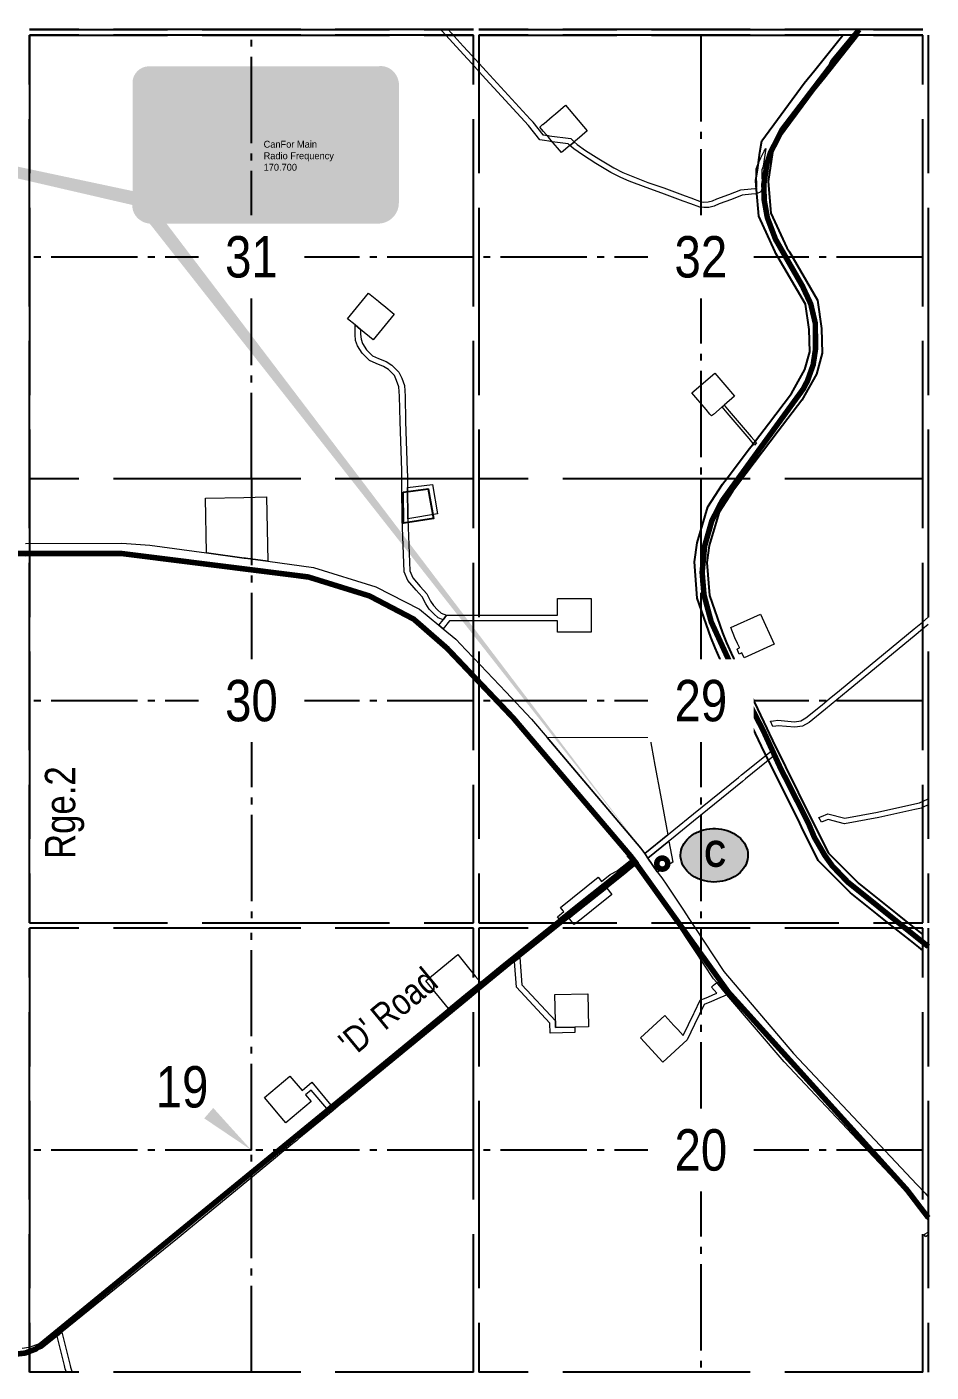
# Model space of a CAD drawing. Extents: x 399452 to 415540, y 6060435 to 6067869.
# Drawn here: x 410953.5 to 411280.9, y 6060434.7 to 6060922 of the extents above; entities that cross this region are included whole.
import ezdxf
from ezdxf.enums import TextEntityAlignment as Align

# ---------------------------------------------------------------- set-up
doc = ezdxf.new("R2018")
doc.units = 0
doc.header["$LTSCALE"] = 5
doc.linetypes.add('foc-QUARTERLINE', pattern=[33, 25, -3, 2, -3])
doc.linetypes.add('foc-UNSURVEYED', pattern=[12.5, 10, -2.5])
for name, color, linetype in [('33', 20, 'Continuous'), ('CG-NOTES', 7, 'Continuous'), ('L-QSEC', 8, 'foc-QUARTERLINE'), ('L-USEC', 7, 'foc-UNSURVEYED'), ('MLL', 7, 'Continuous'), ('P-PROPOSED', 10, 'Continuous'), ('RDS', 35, 'Continuous'), ('ROUTE-MAP-ROUTE', 90, 'Continuous'), ('S-7', 6, 'Continuous')]:
    doc.layers.add(name, color=color, linetype=linetype)
doc.layers.add('AS-ROUTEMAP', color=35, linetype='Continuous', lineweight=0)
doc.styles.add('100L', font='ARIALN.TTF', dxfattribs={"height": 11})
doc.styles.add('120', font='ARIALN.TTF', dxfattribs={"height": 13})
doc.styles.add('BOLD', font='ARIALNB.TTF')
doc.styles.get("Standard").update_dxf_attribs({"font": 'ARIALN.TTF'})
doc.styles.add('TXT', font='ARIALN.TTF', dxfattribs={"height": 0.2})

# ---------------------------------------------------------------- blocks, each defined once
blk = doc.blocks.new('AA')
at = {"const_width": 4}
blk.add_lwpolyline([(-1, 0, 1), (1, 0, 1)], format="xyb", close=True, dxfattribs=at)
blk.add_circle((0, 0), 2)
blk = doc.blocks.new('Route_Letters')
h = blk.add_hatch(color=255)
h.dxf.hatch_style = 1
edge = h.paths.add_edge_path()
edge.add_ellipse((-0.12, 0.46), major_axis=(-11.97, 0), ratio=0.789318, start_angle=0, end_angle=360)
at = {"color": 5}
blk.add_open_spline([(-12.34, 0.46), (-12.34, -0.25), (-12.24, -0.97), (-11.72, -2.79), (-11.14, -3.88), (-9.56, -5.81), (-8.54, -6.66), (-6.22, -8.02), (-4.9, -8.54), (-2.12, -9.17), (-0.66, -9.3), (2.22, -9.13), (3.64, -8.84), (6.27, -7.89), (7.48, -7.22), (9.54, -5.6), (10.38, -4.64), (11.6, -2.54), (11.97, -1.4), (12.18, 0.91), (12.02, 2.08), (11.2, 4.3), (10.54, 5.35), (8.8, 7.2), (7.72, 7.99), (5.29, 9.24), (3.93, 9.68), (1.11, 10.18), (-0.35, 10.23), (-3.22, 9.91), (-4.61, 9.55), (-7.16, 8.47), (-8.32, 7.75), (-10.24, 6.02), (-11, 5.02), (-12.05, 2.86), (-12.32, 1.7), (-12.34, 0.52), (-12.34, 0.49), (-12.34, 0.46)], degree=3, knots=[0, 0, 0, 0, 0.219529, 0.219529, 0.575727, 0.575727, 0.931924, 0.931924, 1.288121, 1.288121, 1.644318, 1.644318, 2.000515, 2.000515, 2.356712, 2.356712, 2.712909, 2.712909, 3.069107, 3.069107, 3.425304, 3.425304, 3.781501, 3.781501, 4.137698, 4.137698, 4.493895, 4.493895, 4.850092, 4.850092, 5.20629, 5.20629, 5.562487, 5.562487, 5.918684, 5.918684, 6.274881, 6.274881, 6.283185, 6.283185, 6.283185, 6.283185], dxfattribs=at)
at = {"color": 14, "style": 'BOLD'}
blk.add_attdef('A', text='', height=9.5, dxfattribs=at).set_placement((0.22, 0.98), align=Align.MIDDLE)
blk = doc.blocks.new('*U237')
h = blk.add_hatch(color=255)
edge = h.paths.add_edge_path()
edge.add_line((-41.5, -28.5), (41.5, -28.5))
edge.add_arc((41.5, -22.5), 6, 270, 360)
edge.add_line((47.5, -22.5), (47.5, 21))
edge.add_arc((41.5, 21), 6, 0, 90)
edge.add_line((41.5, 27), (-41.5, 27))
edge.add_arc((-41.5, 21), 6, 90, 180)
edge.add_line((-47.5, 21), (-47.5, -22.5))
edge.add_arc((-41.5, -22.5), 6, 180, 270)
at = {"color": 1, "flags": 128}
blk.add_lwpolyline([(-41.5, -28.5, 3, 3, 0), (41.5, -28.5, 3, 3, 0.414214), (47.5, -22.5, 3, 3, 0), (47.5, 21, 3, 0, 0.414214), (41.5, 27, 0, 0, 0), (-41.5, 27, 0, 0, 0.414214), (-47.5, 21, 0, 0, 0), (-47.5, -22.5, 0, 3, 0.414214)], format="xyseb", close=True, dxfattribs=at)
blk.add_lwpolyline([(-5.9, -4.72, 0, 7.5, 0), (0, 0, 0, 0, 0)], format="xyseb", dxfattribs=at)
at = {"color": 1, "lineweight": 30, "flags": 104}
blk.add_attdef('ENTER_TEXT', text='', height=10, dxfattribs=at).set_placement((0, 0), align=Align.MIDDLE_CENTER)

msp = doc.modelspace()

# ---------------------------------------------------------------- linework, layer by layer
at = {"layer": 'AS-ROUTEMAP', "flags": 128}
for points in [[(411106.01, 6060920.953), (411111.532, 6060914.931), (411111.56, 6060914.9), (411114.561, 6060911.63), (411119.842, 6060905.867), (411135.79, 6060888.503), (411136.108, 6060888.156), (411136.686, 6060887.527), (411136.732, 6060887.473), (411140.274, 6060882.863), (411140.742, 6060882.8), (411141.785, 6060882.66), (411142.272, 6060882.594), (411142.632, 6060882.546), (411150.483, 6060881.489), (411151.695, 6060880.289), (411151.654, 6060880.253), (411150.156, 6060878.976), (411149.54, 6060879.599), (411143.735, 6060880.381), (411142.464, 6060880.552), (411140.938, 6060880.757), (411139.192, 6060880.993), (411135.161, 6060886.232), (411118.368, 6060904.513), (411114.574, 6060908.653), (411111.545, 6060911.958), (411103.845, 6060920.36), (411103.299, 6060920.953)], [(411279.938, 6060705.546), (411277.81, 6060703.792), (411274.806, 6060701.316), (411250.939, 6060681.643), (411242.705, 6060674.857), (411236.756, 6060670.012), (411234.384, 6060668.698), (411231.552, 6060668.262), (411225.517, 6060668.815), (411224.696, 6060668.697), (411223.663, 6060668.547), (411222.784, 6060670.44), (411223.816, 6060670.589), (411225.465, 6060670.828), (411231.49, 6060670.275), (411233.727, 6060670.619), (411235.632, 6060671.675), (411241.442, 6060676.407), (411244.073, 6060678.61), (411247.737, 6060681.628), (411274.794, 6060703.912), (411277.797, 6060706.386), (411279.938, 6060708.149)], [(411279.938, 6060640.152), (411278.11, 6060639.316), (411277.405, 6060638.993), (411275.099, 6060638.488), (411261.954, 6060635.612), (411249.605, 6060633.251), (411243.7, 6060634.82), (411242.138, 6060634.213), (411241.193, 6060633.847), (411240.287, 6060635.639), (411241.229, 6060636.005), (411243.584, 6060636.919), (411249.677, 6060635.301), (411261.578, 6060637.576), (411275.09, 6060640.532), (411276.768, 6060640.9), (411278.1, 6060641.51), (411279.938, 6060642.351)], [(411279.938, 6060484.269), (411278.955, 6060483.696), (411278.837, 6060483.897), (411278.452, 6060484.559), (411278.832, 6060484.782), (411279.658, 6060485.263), (411279.938, 6060485.426)], [(410967.791, 6060434.703), (410967.363, 6060435.876), (410967.055, 6060437.123), (410964.439, 6060447.743), (410966.155, 6060449.137), (410969.112, 6060437.132), (410969.278, 6060436.46), (410969.92, 6060434.703)]]:
    msp.add_lwpolyline(points, dxfattribs=at)
for points in [[(411150.156, 6060878.976), (411147.137, 6060876.4), (411143.4, 6060880.773), (411142.327, 6060882.024), (411140.624, 6060884.021), (411139.215, 6060885.67), (411140.237, 6060886.542), (411140.371, 6060886.656), (411141.623, 6060887.725), (411141.762, 6060887.844), (411143.738, 6060889.53), (411144.878, 6060890.503), (411148.492, 6060893.586), (411156.414, 6060884.315), (411152.793, 6060881.226), (411151.695, 6060880.289), (411151.654, 6060880.253), (411150.156, 6060878.976)], [(411197.677, 6060858.59), (411198.693, 6060858.486), (411200.204, 6060858.563), (411201.738, 6060858.919), (411203.347, 6060859.666), (411207.742, 6060861.241), (411212.075, 6060862.99), (411215.771, 6060863.342), (411217.203, 6060863.415), (411217.678, 6060863.646), (411217.864, 6060864.102), (411217.783, 6060865.697), (411217.596, 6060868.111), (411217.611, 6060870.509), (411218.233, 6060872.165), (411219.315, 6060874.567), (411220.485, 6060876.937), (411221.078, 6060877.904), (411220.152, 6060871.558), (411220.082, 6060871.402), (411219.608, 6060870.14), (411219.596, 6060868.182), (411219.616, 6060867.917), (411219.778, 6060865.825), (411219.883, 6060863.759), (411219.24, 6060862.182), (411217.711, 6060861.439), (411215.917, 6060861.348), (411212.554, 6060861.028), (411208.597, 6060859.43), (411204.246, 6060857.879), (411202.391, 6060857.018), (411200.482, 6060856.576), (411198.642, 6060856.482), (411197.219, 6060856.627), (411193.932, 6060857.855), (411191.203, 6060858.874), (411183.427, 6060861.725), (411177.717, 6060863.769), (411171.574, 6060866.109), (411168.518, 6060867.362), (411165.013, 6060869.183), (411159.567, 6060872.491), (411154.718, 6060875.574), (411151.514, 6060877.804), (411150.156, 6060878.976), (411151.654, 6060880.253), (411151.695, 6060880.289), (411152.741, 6060879.385), (411155.826, 6060877.239), (411160.622, 6060874.189), (411165.994, 6060870.926), (411169.36, 6060869.177), (411172.309, 6060867.968), (411178.41, 6060865.645), (411184.108, 6060863.605), (411191.897, 6060860.749), (411193.922, 6060859.992), (411197.677, 6060858.59)], [(411086.476, 6060817.903), (411078.872, 6060808.627), (411074.333, 6060812.348), (411072.312, 6060814.005), (411069.596, 6060816.231), (411077.2, 6060825.507), (411080.799, 6060822.557), (411081.838, 6060821.705), (411082.7, 6060820.999), (411086.476, 6060817.903)], [(411105.496, 6060708.873), (411104.222, 6060707.218), (411102.455, 6060707.889), (411100.839, 6060709.412), (411099.153, 6060711.089), (411097.913, 6060712.946), (411096.678, 6060715.515), (411094.43, 6060717.943), (411091.474, 6060721.381), (411090.119, 6060724.532), (411089.393, 6060743.806), (411089.282, 6060755.054), (411089.321, 6060759.173), (411089.248, 6060761.251), (411088.619, 6060779.019), (411088.463, 6060788.171), (411088.227, 6060791.629), (411087.387, 6060793.903), (411086.568, 6060795.706), (411084.42, 6060797.807), (411082.623, 6060798.941), (411079.987, 6060800.021), (411077.515, 6060801.136), (411074.885, 6060803.736), (411073.164, 6060806.412), (411072.533, 6060808.422), (411072.357, 6060810.581), (411072.312, 6060814.005), (411074.333, 6060812.348), (411074.354, 6060810.676), (411074.508, 6060808.808), (411074.991, 6060807.267), (411076.447, 6060805.003), (411078.665, 6060802.811), (411080.777, 6060801.858), (411083.543, 6060800.725), (411085.667, 6060799.384), (411088.234, 6060796.873), (411089.237, 6060794.664), (411090.202, 6060792.052), (411090.461, 6060788.256), (411090.618, 6060779.072), (411091.248, 6060761.261), (411091.319, 6060759.235), (411091.281, 6060755.074), (411091.392, 6060743.826), (411092.11, 6060724.962), (411093.19, 6060722.452), (411095.922, 6060719.274), (411098.349, 6060716.652), (411099.654, 6060713.939), (411100.704, 6060712.366), (411102.23, 6060710.848), (411103.536, 6060709.617), (411105.496, 6060708.873)], [(411202.086, 6060781.602), (411201.417, 6060781.033), (411200.852, 6060781.697), (411199.475, 6060783.314), (411194.288, 6060789.404), (411202.658, 6060796.533), (411206.222, 6060792.348), (411209.787, 6060788.163), (411205.991, 6060784.929), (411205.61, 6060784.605), (411205.23, 6060784.281), (411202.086, 6060781.602)], [(411217.652, 6060771.299), (411217.034, 6060770.486), (411215.031, 6060772.823), (411207.079, 6060782.12), (411205.23, 6060784.281), (411205.61, 6060784.605), (411205.991, 6060784.929), (411207.838, 6060782.77), (411215.791, 6060773.473), (411217.652, 6060771.299)], [(411091.281, 6060755.074), (411100.342, 6060756.234), (411102.19, 6060745.551), (411091.392, 6060743.826), (411091.281, 6060755.074)], [(411040.212, 6060751.734), (411040.772, 6060728.406), (411032.673, 6060729.506), (411032.164, 6060729.575), (411018.525, 6060731.429), (411018.105, 6060751.218), (411032.073, 6060751.544), (411040.212, 6060751.734)], [(411157.846, 6060712.037), (411157.842, 6060702.768), (411145.677, 6060702.773), (411145.678, 6060706.858), (411115.443, 6060706.87), (411112.428, 6060706.872), (411106.48, 6060706.874), (411104.252, 6060703.981), (411102.711, 6060705.256), (411104.222, 6060707.218), (411105.496, 6060708.873), (411112.42, 6060708.87), (411115.435, 6060708.869), (411145.679, 6060708.856), (411145.682, 6060714.939), (411157.847, 6060714.934), (411157.847, 6060713.561), (411157.846, 6060712.037)], [(411224.123, 6060698.377), (411214.589, 6060694.005), (411213.227, 6060693.377), (411212.395, 6060695.191), (411211.487, 6060694.774), (411210.675, 6060696.543), (411210.654, 6060696.59), (411210.841, 6060696.675), (411211.586, 6060697.012), (411211.503, 6060697.207), (411210.849, 6060698.598), (411209.87, 6060700.693), (411208.4, 6060704.353), (411219.121, 6060709.273), (411224.123, 6060698.377)], [(411179.072, 6060664.642), (411180.942, 6060654.499), (411182.945, 6060643.637), (411185.594, 6060629.275), (411177.258, 6060622.505), (411175.866, 6060624.536), (411141.862, 6060664.535), (411179.072, 6060664.642)], [(411186.007, 6060627.035), (411178.392, 6060620.85), (411177.258, 6060622.505), (411185.593, 6060629.276), (411186.478, 6060629.994), (411187.804, 6060631.071), (411194.924, 6060636.859), (411211.16, 6060650.045), (411212.331, 6060650.997), (411222.99, 6060659.663), (411223.921, 6060657.835), (411213.773, 6060649.589), (411212.602, 6060648.637), (411194.935, 6060634.289), (411188.217, 6060628.831), (411186.891, 6060627.754), (411186.007, 6060627.035)], [(411181.902, 6060615.742), (411181.794, 6060615.888), (411178.392, 6060620.85), (411186.007, 6060627.035), (411187.419, 6060619.378), (411181.902, 6060615.742)], [(411168.871, 6060616.915), (411162.239, 6060611.615), (411149.916, 6060601.772), (411148.57, 6060600.698), (411146.227, 6060598.826), (411145.604, 6060599.607), (411147.947, 6060601.48), (411147.721, 6060601.761), (411146.698, 6060603.042), (411160.366, 6060613.959), (411161.615, 6060612.396), (411164.739, 6060614.892), (411167.198, 6060616.216), (411168.596, 6060617.333), (411170.164, 6060618.586), (411172.119, 6060620.148), (411171.834, 6060620.562), (411172.463, 6060621.061), (411173.03, 6060620.235), (411172.401, 6060619.736), (411170.439, 6060618.168), (411168.871, 6060616.915)], [(411154.195, 6060598.777), (411151.698, 6060596.784), (411150.12, 6060598.758), (411149.825, 6060599.127), (411153.157, 6060601.787), (411163.494, 6060610.044), (411165.366, 6060607.701), (411157.992, 6060601.81), (411154.195, 6060598.777)], [(411131.986, 6060584.888), (411132.7, 6060575.008), (411144.879, 6060561.903), (411144.925, 6060559.538), (411151.912, 6060559.672), (411151.95, 6060557.676), (411142.967, 6060557.503), (411142.898, 6060561.103), (411130.756, 6060574.166), (411130.083, 6060583.369), (411131.986, 6060584.888)], [(411151.912, 6060559.672), (411144.925, 6060559.538), (411144.879, 6060561.903), (411144.694, 6060571.516), (411156.672, 6060571.746), (411156.903, 6060559.768), (411151.912, 6060559.672)], [(411195.266, 6060560.58), (411192.597, 6060555.104), (411183.805, 6060546.961), (411175.665, 6060555.752), (411184.454, 6060563.892), (411187.804, 6060560.276), (411189.164, 6060558.809), (411191.141, 6060556.675), (411195.012, 6060564.615), (411195.246, 6060565.095), (411197.327, 6060569.363), (411198.527, 6060569.883), (411200.026, 6060570.532), (411201.946, 6060571.362), (411203.288, 6060571.943), (411201.395, 6060574.165), (411202.157, 6060574.812), (411203.299, 6060575.782), (411207.025, 6060571.407), (411205.589, 6060570.782), (411204.632, 6060570.364), (411203.295, 6060569.782), (411201.378, 6060568.948), (411198.798, 6060567.825), (411195.266, 6060560.58)]]:
    msp.add_lwpolyline(points, close=True, dxfattribs=at)
at = {"layer": 'L-QSEC', "color": 253, "ltscale": 0.25}
for p, q in [((411034.804, 6060838.572), (411034.804, 6060918.943)), ((411197.557, 6060918.943), (411197.557, 6060838.572)), ((411034.804, 6060838.572), (410954.432, 6060838.572)), ((411034.804, 6060758.2), (411034.804, 6060838.572)), ((411115.176, 6060838.572), (411034.804, 6060838.572)), ((411197.557, 6060838.572), (411117.185, 6060838.572)), ((411197.557, 6060838.572), (411197.557, 6060758.2)), ((411277.928, 6060838.572), (411197.557, 6060838.572)), ((411034.804, 6060758.2), (411034.804, 6060677.828)), ((411197.557, 6060758.2), (411197.557, 6060677.828)), ((411034.804, 6060677.828), (410954.432, 6060677.828)), ((411034.804, 6060677.828), (411034.804, 6060597.456)), ((411115.176, 6060677.828), (411034.804, 6060677.828)), ((411197.557, 6060677.828), (411117.185, 6060677.828)), ((411197.557, 6060677.828), (411197.557, 6060597.456)), ((411277.928, 6060677.828), (411197.557, 6060677.828)), ((411034.804, 6060515.075), (411034.804, 6060595.447)), ((411197.557, 6060595.447), (411197.557, 6060515.075)), ((411034.804, 6060515.075), (410954.432, 6060515.075)), ((411034.804, 6060434.704), (411034.804, 6060515.075)), ((411115.176, 6060515.075), (411034.804, 6060515.075)), ((411197.557, 6060515.075), (411117.185, 6060515.075)), ((411277.929, 6060515.075), (411197.557, 6060515.075)), ((411197.557, 6060515.075), (411197.557, 6060434.703))]:
    msp.add_line(p, q, dxfattribs=at)
at = {"layer": 'L-USEC'}
for p, q in [((411034.804, 6060920.953), (410954.432, 6060920.953)), ((410954.432, 6060920.953), (411034.804, 6060920.953)), ((410954.432, 6060838.572), (410954.432, 6060918.943)), ((410954.432, 6060918.943), (410954.432, 6060838.572)), ((410954.432, 6060918.943), (410954.432, 6060838.572)), ((411034.804, 6060918.943), (410954.432, 6060918.943)), ((410954.432, 6060918.943), (411034.804, 6060918.943)), ((410954.432, 6060838.572), (410954.432, 6060918.943)), ((411115.176, 6060920.953), (411034.804, 6060920.953)), ((411034.804, 6060920.953), (411115.176, 6060920.953)), ((411115.176, 6060918.943), (411034.804, 6060918.943)), ((411034.804, 6060918.943), (411115.176, 6060918.943)), ((411197.557, 6060920.953), (411117.185, 6060920.953)), ((411117.185, 6060920.953), (411197.557, 6060920.953)), ((411197.557, 6060918.943), (411117.185, 6060918.943)), ((411117.185, 6060918.943), (411197.557, 6060918.943)), ((411277.929, 6060920.953), (411197.557, 6060920.953)), ((411197.557, 6060920.953), (411277.929, 6060920.953)), ((411277.929, 6060918.943), (411197.557, 6060918.943)), ((411197.557, 6060918.943), (411277.929, 6060918.943)), ((410954.432, 6060758.2), (410954.432, 6060838.572)), ((410954.432, 6060838.572), (410954.432, 6060758.2)), ((410954.432, 6060838.572), (410954.432, 6060758.2)), ((410954.432, 6060758.2), (410954.432, 6060838.572)), ((410954.432, 6060677.828), (410954.432, 6060758.2)), ((410954.432, 6060758.2), (410954.432, 6060677.828)), ((410954.432, 6060758.2), (410954.432, 6060677.828)), ((410954.432, 6060677.828), (410954.432, 6060758.2)), ((410954.432, 6060597.456), (410954.432, 6060677.828)), ((410954.432, 6060677.828), (410954.432, 6060597.456)), ((410954.432, 6060677.828), (410954.432, 6060597.456)), ((410954.432, 6060597.456), (410954.432, 6060677.828)), ((410954.432, 6060515.075), (410954.432, 6060595.447)), ((410954.432, 6060595.447), (410954.432, 6060515.075)), ((410954.432, 6060595.447), (410954.432, 6060515.075)), ((410954.432, 6060515.075), (410954.432, 6060595.447)), ((410954.432, 6060434.703), (410954.432, 6060515.075)), ((410954.432, 6060515.075), (410954.432, 6060434.703)), ((410954.432, 6060515.075), (410954.432, 6060434.703)), ((410954.432, 6060434.703), (410954.432, 6060515.075))]:
    msp.add_line(p, q, dxfattribs=at)
at = {"layer": 'L-USEC', "color": 253}
for p, q in [((411115.176, 6060838.572), (411115.176, 6060918.943)), ((411117.185, 6060918.943), (411117.185, 6060838.572)), ((411277.929, 6060838.572), (411277.929, 6060918.943)), ((411279.938, 6060918.943), (411279.938, 6060838.572)), ((411115.176, 6060758.2), (411115.176, 6060838.572)), ((411117.185, 6060838.572), (411117.185, 6060758.2)), ((411277.928, 6060758.2), (411277.929, 6060838.572)), ((411279.938, 6060838.572), (411279.938, 6060758.2)), ((411034.804, 6060758.2), (410954.432, 6060758.2)), ((411115.176, 6060758.2), (411034.804, 6060758.2)), ((411115.176, 6060677.828), (411115.176, 6060758.2)), ((411117.185, 6060758.2), (411117.185, 6060677.828)), ((411197.557, 6060758.2), (411117.185, 6060758.2)), ((411277.928, 6060758.2), (411197.557, 6060758.2)), ((411277.929, 6060677.828), (411277.928, 6060758.2)), ((411279.938, 6060758.2), (411279.938, 6060677.828)), ((411115.176, 6060597.456), (411115.176, 6060677.828)), ((411117.185, 6060677.828), (411117.185, 6060597.456)), ((411277.929, 6060597.456), (411277.929, 6060677.828)), ((411279.938, 6060677.828), (411279.938, 6060597.456)), ((410954.432, 6060597.456), (411034.804, 6060597.456)), ((411034.804, 6060597.456), (411115.176, 6060597.456)), ((411117.185, 6060597.456), (411197.557, 6060597.456)), ((411197.557, 6060597.456), (411277.929, 6060597.456)), ((411034.804, 6060595.447), (410954.432, 6060595.447)), ((411115.176, 6060595.447), (411034.804, 6060595.447)), ((411115.176, 6060515.075), (411115.176, 6060595.447)), ((411117.185, 6060595.447), (411117.185, 6060515.075)), ((411197.557, 6060595.447), (411117.185, 6060595.447)), ((411277.929, 6060595.447), (411197.557, 6060595.447)), ((411277.929, 6060515.075), (411277.929, 6060595.447)), ((411279.938, 6060595.447), (411279.938, 6060515.075)), ((411115.176, 6060434.703), (411115.176, 6060515.075)), ((411117.185, 6060515.075), (411117.185, 6060434.703)), ((411277.928, 6060434.703), (411277.929, 6060515.075)), ((411279.938, 6060515.075), (411279.938, 6060434.703)), ((411034.804, 6060434.703), (410954.432, 6060434.703)), ((411115.176, 6060434.703), (411034.804, 6060434.703)), ((411197.557, 6060434.703), (411117.185, 6060434.703)), ((411277.928, 6060434.703), (411197.557, 6060434.703))]:
    msp.add_line(p, q, dxfattribs=at)
at = {"layer": 'MLL', "flags": 128}
msp.add_lwpolyline([(411089.794, 6060753.473), (411098.85, 6060754.619), (411100.681, 6060743.942), (411089.889, 6060742.234), (411089.794, 6060753.473)], close=True, dxfattribs=at)
at = {"layer": 'P-PROPOSED', "color": 90, "const_width": 1.999, "flags": 128}
msp.add_lwpolyline([(411279.938, 6060490.588), (411272.282, 6060500.62), (411207.56, 6060572.27), (411173.56, 6060619.644), (411171.292, 6060622.272)], dxfattribs=at)
at = {"layer": 'RDS', "flags": 128}
for points in [[(411277.929, 6060587.397), (411276.468, 6060588.564), (411273.448, 6060590.98), (411265.185, 6060597.586), (411261.434, 6060600.586), (411251.749, 6060608.331), (411240.049, 6060620.024), (411234.014, 6060632.18), (411233.345, 6060633.527), (411222.149, 6060656.082), (411221.239, 6060657.915), (411219.48, 6060661.459), (411210.773, 6060679.742), (411206.398, 6060688.927), (411205.914, 6060689.944), (411205.752, 6060690.31), (411205.252, 6060691.442), (411204.434, 6060693.232), (411202.693, 6060697.038), (411201.142, 6060700.915), (411196.214, 6060715.037), (411195.238, 6060728.138), (411196.163, 6060735.073), (411200.103, 6060748.102), (411205.371, 6060756.271), (411208.247, 6060760.062), (411215.11, 6060769.11), (411215.728, 6060769.925), (411222.028, 6060778.231), (411230.391, 6060789.175), (411235.246, 6060797.816), (411236.964, 6060804.26), (411236.772, 6060812.356), (411235.486, 6060821.508), (411224.754, 6060839.896), (411224.499, 6060840.446), (411218.534, 6060853.348), (411217.707, 6060863.011), (411217.438, 6060866.153), (411217.483, 6060866.453), (411218.022, 6060870.109), (411218.956, 6060876.449), (411219.582, 6060880.691), (411234.996, 6060901.546), (411238.851, 6060906.225), (411248.956, 6060918.943)], [(411254.696, 6060918.943), (411242.345, 6060903.398), (411238.541, 6060898.78), (411223.864, 6060878.923), (411221.961, 6060866.015), (411222.945, 6060854.517), (411228.743, 6060841.977), (411229.626, 6060840.464), (411239.813, 6060823.01), (411241.259, 6060812.723), (411241.472, 6060803.723), (411239.443, 6060796.109), (411234.154, 6060786.698), (411225.604, 6060775.509), (411213.902, 6060760.081), (411209.055, 6060753.691), (411204.223, 6060746.197), (411200.57, 6060734.119), (411199.754, 6060728.006), (411200.652, 6060715.96), (411205.353, 6060702.49), (411206.825, 6060698.808), (411208.521, 6060695.101), (411209.351, 6060693.285), (411209.53, 6060692.881), (411210.001, 6060691.822), (411210.164, 6060691.483), (411215.743, 6060679.758), (411221.434, 6060667.81), (411222.293, 6060666.006), (411223.522, 6060663.424), (411237.555, 6060635.155), (411238.224, 6060633.808), (411239.116, 6060632.011), (411243.747, 6060622.683), (411254.75, 6060611.685), (411268.6, 6060600.611), (411272.351, 6060597.611), (411273.429, 6060596.749), (411276.45, 6060594.334), (411277.929, 6060593.151)]]:
    msp.add_lwpolyline(points, dxfattribs=at)
at = {"layer": 'ROUTE-MAP-ROUTE', "linetype": 'ByBlock', "const_width": 1.999, "flags": 128}
msp.add_lwpolyline([(411254.828, 6060920.953), (411254.607, 6060920.611), (411245.367, 6060909.441), (411244.604, 6060907.829), (411227.037, 6060884.811), (411222.727, 6060876.339), (411221.511, 6060872.523), (411220.374, 6060865.018), (411220.497, 6060859.234), (411221.63, 6060852.873), (411224.589, 6060845.056), (411234.326, 6060828.104), (411237.357, 6060821.584), (411239.002, 6060814.636), (411239.099, 6060805.36), (411238.225, 6060799.556), (411236.154, 6060793.727), (411234.619, 6060790.801), (411217.561, 6060767.295), (411205.254, 6060750.275), (411201.517, 6060743.013), (411198.919, 6060733.879), (411198.023, 6060724.383), (411198.695, 6060716.218), (411201.296, 6060706.496), (411213.22, 6060680.513), (411220.191, 6060666.994), (411226.258, 6060653.755), (411236.462, 6060633.622), (411238.668, 6060628.382), (411242.499, 6060621.78), (411245.172, 6060618.045), (411250.784, 6060612.179), (411279.938, 6060588.814)], dxfattribs=at)

# ---------------------------------------------------------------- block references
at = {"xscale": 0.9988142995850777, "yscale": 0.9988142995850777, "zscale": 0.9988142995850777}
msp.add_blockref('Route_Letters', (411202.54, 6060621.448), dxfattribs=at).add_auto_attribs({'A': 'C'})
msp.add_blockref('AA', (411183.581, 6060618.882), dxfattribs=at)

# ---------------------------------------------------------------- texts
at = {"style": '100L'}
msp.add_text('Rge.2', height=10.987, rotation=89.99996, dxfattribs=at).set_placement((410970.989, 6060637.354), align=Align.CENTER)
at = {"layer": '33', "insert": (411081.26, 6060568.927), "char_height": 9.4887, "width": 50.92978, "attachment_point": 2, "rotation": 39.49424, "style": 'TXT', "bg_fill": 3, "box_fill_scale": 1.15, "bg_fill_color": 256, "bg_fill_true_color": 256, "bg_fill_transparency": 0}
msp.add_mtext("'D' Road", dxfattribs=at)

# ---------------------------------------------------------------- next in the draw order: linework, layer by layer
at = {"layer": 'AS-ROUTEMAP', "flags": 128}
for points in [[(410952.981, 6060734.781), (410987.907, 6060735), (410998.018, 6060734.217), (411018.525, 6060731.429), (411032.164, 6060729.575), (411032.673, 6060729.506), (411040.772, 6060728.406), (411057.297, 6060726.163), (411079.868, 6060719.176), (411095.692, 6060711.061), (411102.711, 6060705.256), (411104.252, 6060703.981), (411108.858, 6060700.172), (411112.474, 6060696.342), (411115.243, 6060693.41), (411115.502, 6060693.135), (411126.906, 6060681.046), (411136.201, 6060671.195), (411141.862, 6060664.535), (411175.866, 6060624.536), (411177.258, 6060622.505), (411178.392, 6060620.85), (411181.794, 6060615.888), (411181.902, 6060615.742), (411182.501, 6060614.94), (411183.4, 6060613.737), (411184.204, 6060612.661), (411184.566, 6060612.112), (411191.252, 6060601.97), (411193.233, 6060598.965), (411195.107, 6060596.124), (411205.832, 6060579.856), (411231.149, 6060550.128), (411260.515, 6060518.89), (411275.734, 6060502.702), (411278.764, 6060499.479), (411279.938, 6060498.23)], [(411279.938, 6060489.748), (411278.8, 6060491.702), (411277.169, 6060494.503), (411275.765, 6060495.997), (411254.271, 6060518.861), (411227.743, 6060547.08), (411207.025, 6060571.407), (411203.299, 6060575.782), (411202.171, 6060577.107), (411195.144, 6060587.764), (411187.777, 6060598.939), (411185.796, 6060601.944), (411180.75, 6060609.597), (411180.2, 6060610.431), (411179.594, 6060611.228), (411178.994, 6060612.016), (411178.19, 6060613.073), (411178.087, 6060613.21), (411174.317, 6060618.709), (411174.157, 6060618.942), (411173.183, 6060620.362), (411172.229, 6060621.755), (411132.794, 6060668.143), (411120.649, 6060681.017), (411115.531, 6060686.442), (411112.502, 6060689.652), (411111.918, 6060690.272), (411105.727, 6060696.828), (411093.162, 6060707.22), (411084.478, 6060711.674), (411084.033, 6060711.902), (411078.136, 6060714.926), (411056.307, 6060721.684), (411032.183, 6060724.958), (411032.058, 6060724.975), (410997.533, 6060729.669), (410987.736, 6060730.427), (410952.999, 6060730.209)], [(410951.819, 6060443.34), (410954.131, 6060443.744), (410954.831, 6060443.867), (410956.733, 6060444.602), (410958.011, 6060445.096), (411006.732, 6060484.691), (411033.086, 6060506.351), (411042.286, 6060513.912), (411044.59, 6060515.802), (411047.062, 6060517.83), (411047.127, 6060517.882), (411047.835, 6060518.464), (411049.921, 6060520.174), (411050.694, 6060520.808), (411062.061, 6060530.131), (411063.093, 6060530.984), (411063.602, 6060531.404), (411065.829, 6060533.24), (411068.295, 6060535.276), (411069.843, 6060536.541), (411113.01, 6060572.018), (411116.014, 6060574.488), (411124.881, 6060581.777), (411146.119, 6060598.739), (411146.227, 6060598.826), (411148.57, 6060600.698), (411149.916, 6060601.772), (411162.239, 6060611.615), (411168.871, 6060616.915), (411170.439, 6060618.168), (411172.401, 6060619.736), (411173.03, 6060620.235), (411173.183, 6060620.363), (411174.157, 6060618.942), (411174.317, 6060618.709), (411173.535, 6060618.083), (411171.545, 6060616.49), (411169.978, 6060615.236), (411163.494, 6060610.044), (411153.157, 6060601.787), (411149.825, 6060599.127), (411149.359, 6060598.754), (411131.986, 6060584.888), (411130.083, 6060583.369), (411126.143, 6060580.222), (411116.025, 6060571.905), (411113.021, 6060569.436), (411071.122, 6060534.999), (411069.578, 6060533.734), (411067.107, 6060531.701), (411064.361, 6060529.438), (411051.971, 6060519.273), (411051.198, 6060518.639), (411050.294, 6060517.897), (411049.112, 6060516.928), (411048.34, 6060516.294), (411045.868, 6060514.266), (411043.554, 6060512.367), (411033.097, 6060503.772), (411008.002, 6060483.147), (410966.155, 6060449.137), (410964.439, 6060447.743), (410959.027, 6060443.345), (410956.983, 6060442.555), (410955.705, 6060442.061), (410955.369, 6060441.931), (410954.14, 6060441.716), (410952.542, 6060441.437)]]:
    msp.add_lwpolyline(points, dxfattribs=at)
for points in [[(411113.01, 6060572.018), (411106.169, 6060566.396), (411097.921, 6060576.429), (411109.5, 6060585.944), (411112.968, 6060581.726), (411115.999, 6060578.038), (411117.746, 6060575.912), (411116.014, 6060574.488), (411113.01, 6060572.018)], [(411048.736, 6060541.922), (411053.114, 6060536.657), (411056.716, 6060539.712), (411063.602, 6060531.404), (411063.093, 6060530.984), (411062.061, 6060530.131), (411056.467, 6060536.879), (411054.392, 6060535.12), (411056.405, 6060532.699), (411047.257, 6060524.941), (411044.526, 6060528.225), (411043.376, 6060529.608), (411039.587, 6060534.164), (411048.736, 6060541.922)]]:
    msp.add_lwpolyline(points, close=True, dxfattribs=at)
at = {"layer": 'P-PROPOSED', "color": 90, "flags": 128}
msp.add_lwpolyline([(410950.008, 6060441.281, 1.998, 1.998, 0), (410952.822, 6060441.585, 1.998, 1.998, 0), (410956.74, 6060443.068, 1.998, 1.998, 0), (411114.86, 6060572.438, 1.998, 1.998, 0), (411171.854, 6060618.177, 1.998, 1.998, 0), (411173.807, 6060619.464, 1.998, 1.998, 0), (411172.147, 6060621.603, 1.998, 1.998, 0), (411129.622, 6060671.634, 1.998, 1.998, 0), (411105.634, 6060696.899, 1.998, 1.998, 0), (411093.546, 6060707.452, 1.998, 1.998, 0), (411077.5, 6060715.857, 1.998, 1.998, 0), (411055.362, 6060722.723, 1.998, 1.998, 0), (410987.858, 6060731.2, 1.998, 1.998, 0), (410903.197, 6060731.25, 1.998, 1.998, 0)], format="xyseb", dxfattribs=at)

# ---------------------------------------------------------------- next in the draw order: texts
at = {"layer": 'S-7', "char_height": 14.9822, "width": 23.28069, "attachment_point": 5, "style": '120', "bg_fill": 3, "box_fill_scale": 1.5, "bg_fill_color": 256}
for s, insert, bg_fill_transparency in [('31', (411034.804, 6060838.572), 13369376), ('32', (411197.557, 6060838.572), 13369381)]:
    msp.add_mtext(s, dxfattribs=dict(at, insert=insert, bg_fill_transparency=bg_fill_transparency))

# ---------------------------------------------------------------- next in the draw order: block references
at = {"layer": 'CG-NOTES', "color": 3}
ref = msp.add_blockref('*U237', (411039.21, 6060880.7), dxfattribs=dict(at, xscale=0.999589, yscale=0.999589, zscale=0.999589))
lines = msp.add_mtext('CanFor Main\\PRadio Frequency\\P170.700', dxfattribs={"layer": '0', "color": 1, "insert": (411039.21, 6060880.7), "char_height": 2.5, "attachment_point": 1})
ref.add_attrib('ENTER_TEXT', '', (411039.21, 6060880.7), dxfattribs={"flags": 104}).embed_mtext(lines)

# ---------------------------------------------------------------- next in the draw order: texts
at = {"layer": 'S-7', "char_height": 14.9822, "width": 23.28069, "attachment_point": 5, "style": '120', "bg_fill": 3, "box_fill_scale": 1.5, "bg_fill_color": 256}
for s, insert, bg_fill_transparency in [('30', (411034.804, 6060677.828), 13369371), ('29', (411197.557, 6060677.828), 13369386), ('19', (411009.678, 6060537.932), 15138838), ('20', (411197.557, 6060515.075), 13369391)]:
    msp.add_mtext(s, dxfattribs=dict(at, insert=insert, bg_fill_transparency=bg_fill_transparency))

# ---------------------------------------------------------------- next in the draw order: linework, layer by layer
at = {"color": 1, "flags": 128}
msp.add_lwpolyline([(410725.983, 6060918.943, 0, 4.998, 0), (410994.295, 6060859.411, 4.998, 0, 0), (411175.866, 6060624.536, 0, 4.998, 0)], format="xyseb", dxfattribs=at)
at = {"layer": 'S-7', "flags": 128}
msp.add_lwpolyline([(411034.804, 6060515.075, 0, 4.994, 0), (411019.334, 6060528.496, 0, 0, 0)], format="xyseb", dxfattribs=at)

doc.saveas('drawing.dxf')
